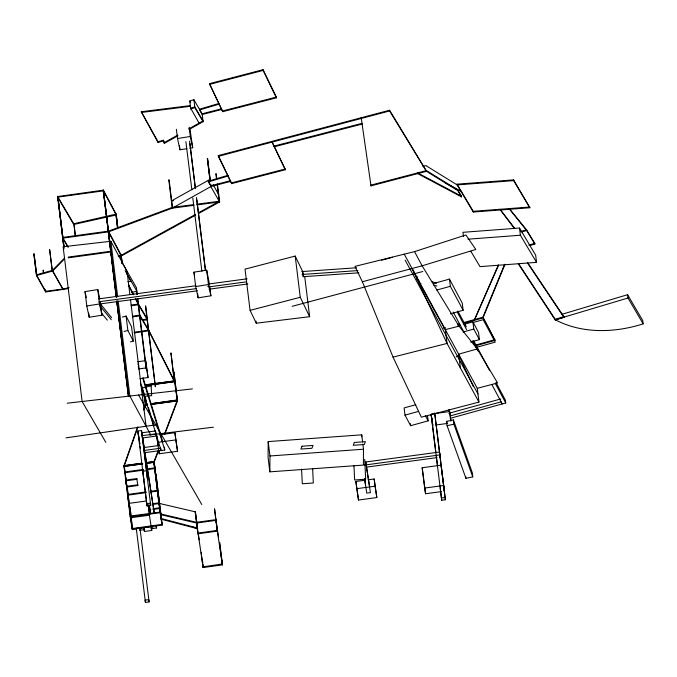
<?xml version="1.0" encoding="UTF-8"?>
<svg xmlns="http://www.w3.org/2000/svg" width="677" height="677" viewBox="0 0 677 677"><rect width="100%" height="100%" fill="white"/><g stroke="black" fill="none" stroke-linecap="round" stroke-linejoin="round"><path stroke-width="1.02" d="M362.618 442.03L361.738 434.837L268.194 441.59L268.084 457.457L269.852 471.844L363.388 465.091L363.498 449.223L362.872 444.087M269.852 471.844L269.962 455.976L268.194 441.59M361.721 436.817L361.738 434.837M158.122 450.831L154.043 461.562L160.314 512.641L130.238 516.796L123.967 465.708L137.507 427.187M143.752 409.407L145.487 404.474L147.544 404.194M124.06 466.428L142.72 463.855L124.06 466.428L137.939 426.925M143.837 410.127L145.572 405.193L144.176 393.845M164.426 434.253L177.382 399.955L150.632 403.771L177.408 400.132M158.579 450.577L154.128 462.281L145.834 463.423L154.136 462.323L155.092 468.535L146.799 469.677M164.883 433.999L177.492 400.852L173.938 371.901L177.129 400.166M504.534 264.512L482.896 317.208L495.014 340.387L475.813 345.752M505.017 264.258L482.989 317.928L463.779 323.301M498.399 264.792L474.23 320.373L498.484 265.511M69.164 287.64L63.147 289.037L45.63 291.254L36.414 274.803L52.442 270.351L64.307 258.284M52.357 271.308L49.624 249.568L52.357 271.308L64.4 259.003M177.856 135.789L164.333 143.355L164.24 142.635L177.772 135.07M188.595 129.019L203.024 120.946L194.79 106.898L190.626 108.142L190.262 105.604L141.256 111.747L158.054 142.432L163.555 140.934L163.47 140.215L157.961 141.713L141.256 111.747M189.585 129.231L203.108 121.665L202.144 113.804L193.918 99.756L189.746 101L190.711 108.862L194.883 107.618L203.108 121.665M210.183 179.27L171.399 200.959L173.464 200.688M208.288 181.157L208.381 181.876L227.921 176.096L227.836 175.377L208.288 181.157L210.979 185.743L230.417 180.725L230.51 181.444L211.072 186.463L172.288 208.152L108.498 231.864L62.673 238.16L67.878 246.978M118.179 255.948L121.217 255.271L195.636 214.355M198.386 212.84L219.517 201.221L196.889 204.192M119.279 256.448L121.301 255.991L195.721 215.074M198.479 213.56L219.61 201.941L217.41 184.11M456.222 356.83L458.947 355.383L473.358 386.592M68.309 247.139L62.58 237.441L108.413 231.145L172.195 207.433L193.8 204.598M643.15 323.86C614.894 332.906 581.966 333.964 555.242 319.747L627.994 298.015L643.15 323.86L642.744 320.543L627.587 294.698L561.902 314.314M414.519 251.616L465.903 234.97L475.804 249.458L422.135 265.816L362.364 281.742L355.002 266.374L414.519 251.616L422.135 265.816L459.04 326.162L477.268 348.934L497.57 382.979L477.26 388.302L404.254 254.163M520.621 231.593L526.537 229.791L534.762 243.314L534.855 244.033L529.93 245.539M521.696 232.016L526.621 230.51L534.855 244.033M528.855 245.116L534.762 243.314M518.802 264.013L555.182 319.307L563.856 316.718L563.941 317.378L555.267 319.976L518.303 263.802M199.546 109.928L219.086 104.156L219.001 103.437L199.453 109.209L199.546 109.928L202.237 114.523L221.675 109.496L221.582 108.777L202.144 113.804M33.85 253.934L36.499 275.522L45.714 291.973L68.25 288.597M36.499 275.522L52.535 271.071L63.232 289.756L52.442 270.351M443.477 328.243L445.5 327.676M457.627 324.283L459.649 323.716M463.694 322.582L482.896 317.208L495.014 340.387M457.711 325.002L459.734 324.435M473.088 322.497L483.2 319.671L495.226 342.13L477.04 347.216M477.268 348.934L458.676 354.147L460.368 367.941M475.719 345.033L494.929 339.668M495.962 382.463L505.355 400.099L505.719 402.976L450.256 418.31M381.676 260.23L392.389 257.277M433.881 283.409L449.469 279.102L462.247 303.084L463.127 310.278L450.467 313.781M436.716 290.069L450.349 286.295L463.127 310.278M458.287 325.908L460.242 325.366M464.134 324.291L472.901 321.871L478.529 332.432L479.418 339.634L470.65 342.054M463.068 332.026L473.782 329.064L479.418 339.634M415.796 404.711L404.11 407.935L404.99 415.136L410.626 425.698L428.152 420.857L427.525 415.72M404.99 415.136L418.623 411.362M448.775 413.325L500.726 398.965M450.146 415.923L501.082 401.842L502.207 403.957L491.824 384.46M122.309 317.098L126.1 316.083L131.558 326.695L133.327 341.081L130.483 341.851M124.077 331.493L127.86 330.469L133.327 341.081M361.273 118.39L361.188 117.671L370.996 185.853L426.518 171.306L389.622 110.96L218.366 156.328L218.282 155.608L389.529 110.241L426.518 171.306L457.83 190.652L461.553 196.889L417.701 173.617L417.607 172.897L461.46 196.169L461.553 196.889M292.125 306.326L422.837 271.502M422.871 166.322L425.816 165.552L457.127 184.897L473.299 212.028L529.846 207.746L513.589 179.904L457.034 184.178L457.127 184.897L513.682 180.624L529.846 207.746M477.26 388.285L478.952 402.096L421.331 417.193L393.049 357.126L362.364 281.742M209.447 83.669L263.065 69.697L276.318 97.09L276.411 97.81L222.725 111.68L209.447 83.669L222.725 111.68M209.531 84.388L263.158 70.416L276.411 97.81M302.797 271.773L295.197 256.067L245.015 269.133L250.075 310.362L256.278 323.2L309.651 316.692L304.718 276.495M250.075 310.362L300.258 297.288L309.651 316.692M222.64 110.96L276.318 97.09M218.282 155.608L231.475 182.908L285.152 169.038L285.245 169.758L231.559 183.628L218.366 156.328M478.952 402.096L447.04 343.425L412.081 268.49A941.648 175.8 74.3 0 0 445.348 329.631L459.04 326.162M393.049 357.126L447.04 343.425L445.348 329.631M63.993 248.908L57.816 196.372L64.061 246.91M117.857 227.904L116.182 214.262L103.378 190.135L57.875 196.533M116.249 297.245L103.378 190.135L116.579 297.347M75.24 236.349L73.962 223.698M117.519 227.802L116.114 214.101L73.691 223.757L57.545 196.432M128.359 395.893L116.766 301.443M131.736 292.405L136.839 291.195L125.101 270.622M446.558 421.356L453.378 419.901L472.233 472.563L472.758 476.879L465.937 478.334L447.082 425.672L446.558 421.356L447.269 423.345M447.082 425.672L453.903 424.217L472.758 476.879M164.384 447.108L164.748 449.985L161.126 450.687L140.427 383.25M127.818 281.691L130.856 281.183L126.946 274.1M176.375 129.273L177.509 138.523L190.279 136.492L192.717 147.755L189.772 148.221M177.509 138.523L179.947 149.778L186.827 148.686M209.76 286.549L210.894 295.798L198.124 297.829L195.687 286.566L193.918 272.179L206.688 270.148L209.506 284.492M100.34 301.849L101.982 315.211L89.212 317.234L86.774 305.979L85.014 291.592L97.776 289.561L99.773 298.777M195.687 286.566L208.457 284.543L210.894 295.798M86.774 305.979L99.544 303.948L101.982 315.211M65.999 437.858L155.769 424.826M131.152 305.056L138.413 304.024L147.332 319.019L142.153 319.756M131.245 305.776L138.506 304.743L147.425 319.739L142.238 320.475M132.523 316.167L139.775 315.135L148.703 330.131L174.404 380.939L177.492 400.852L150.726 404.491M132.607 316.887L139.868 315.854L148.788 330.85L174.488 381.659L145.657 385.577L174.488 381.642L170.959 352.878L174.158 381.151M134.181 332.195L148.703 330.131M134.274 332.915L148.788 330.85M152.24 503.79L159.493 502.766M152.325 504.509L159.586 503.485L195.196 511.812L196.872 522.678M132.091 528.585L162.141 524.353M155.092 468.535L153.764 461.596L160.254 512.091L130.153 516.077L132.176 529.304L162.235 525.073L155.938 473.815L161.871 524.387M197.811 533.104L217.199 530.396L222.488 564.88L203.1 567.554L198.082 533.061M68.174 257.108L110.876 251.235M68.259 257.827L110.969 251.954M123.967 465.708L141.595 463.28L123.967 465.708L125.025 472.681L143.685 470.109M154.043 461.562L145.75 462.704L154.051 461.604M124.94 471.962L143.6 469.389M147.747 468.822L155.008 467.815M126.675 486.331L137.744 484.808L137.837 485.527L126.76 487.051L125.82 480.822L136.872 479.308L136.788 478.588L125.736 480.103L126.76 487.051M146.173 491.917L127.504 494.489L129.527 507.716M150.319 491.341L157.572 490.334L159.586 503.485M127.589 495.209L146.257 492.636M150.404 492.061L157.665 491.053M160.872 513.987L196.482 522.306L215.878 519.648L218.553 537.183L218.468 536.463M215.971 520.368L196.575 523.025L160.957 514.706L159.916 507.767L152.884 508.732M203.007 566.835L222.369 563.992M143.422 391.314L145.563 405.134L147.637 404.914M364.294 465.099L366.122 464.854L370.429 492.619L366.765 493.118L364.531 478.724M150.963 509.722L148.948 510.001L148.864 509.282L149.49 513.437M152.968 509.451L160 508.486L159.916 507.767M150.827 528.771L156.522 527.992L156.285 526.071M207.348 158.443L210.158 181.309M168.818 179.93L172.288 208.152L193.893 205.317M215.861 173.752L216.53 179.117M210.539 184.423L210.792 186.505L219.61 201.941L196.973 204.911M210.792 186.505L210.809 184.389M172.559 208.118L169.089 179.887M43.04 270.216L43.446 273.474M45.714 291.973L45.435 289.748M98.614 298.887L195.89 285.736M208.44 284.035L247.139 278.806M207.746 286.447L209.836 286.168M98.969 301.764L196.245 288.622M208.795 286.921L246.445 281.835M99.316 304.032L197.642 290.746M209.142 289.189L247.85 283.959M145.462 306.055L155.371 386.736L145.733 306.021M137.643 361.746L145.64 360.672L147.137 370.353L148.018 377.546L140.029 378.629M138.523 368.94L146.52 367.865L148.018 377.546M145.496 402.299L145.479 404.414L147.535 404.135M145.563 405.134L147.628 404.854M150.717 404.44L177.492 400.852M141.51 430.504L150.709 505.431L147.044 505.922L137.846 431.004L141.51 430.504L154.119 512.421M141.417 432.848L155.617 430.936M141.772 435.734L155.972 433.813L156.319 436.081L142.128 438.002M159.628 434.786L174.903 432.721L177.552 451.271L159.222 453.751L156.573 435.201L158.02 444.493M157.462 442.394L175.792 439.915L177.552 451.271M158.333 445.601L144.142 447.522L144.497 450.408L160.72 448.208L161.067 450.476L144.844 452.668M450.84 420.874L449.393 411.582L431.063 414.053L432.188 421.289M435.878 425.004L447.082 423.489M147.044 505.922L142.712 471.277L146.384 470.786L146.731 473.054M125.88 478.047L126.294 481.372M439.449 452.041L365.732 461.985L366.088 464.862L439.805 454.919L440.152 457.187L439.449 452.041L439.805 454.301M366.443 467.13L437.037 457.61M146.621 500.98L129.307 503.324L131.05 517.88M146.689 503.654L150.353 503.155L150.709 505.431M422.186 467.739L441.074 465.184L444.451 491.197L443.57 485.511L424.682 488.066L422.186 467.739L425.562 493.745L441.463 491.595M368.076 479.824L374.186 479.003L376.827 497.553L358.497 500.032L355.857 481.482L365.021 480.238M159.95 511.956L162.235 525.073M130.458 516.204L124.246 465.674M143.846 527.586L144.446 531.47L151.766 530.48L149.405 515.231L131.076 517.71L132.836 529.067L151.166 526.596M356.737 488.676L375.066 486.196L376.827 497.553M195.162 511.516L197.896 533.823L217.283 531.115L214.55 508.808L217.224 530.565M138.083 527.908L139.911 527.662L140.266 529.939M138.311 528.145L141.349 527.738M139.674 530.277L144.743 529.592M441.37 497.967L445.034 497.468L445.39 499.744L441.717 500.235L431.114 414.468M197.836 533.273L195.433 511.482M219.45 542.446L222.124 564.195M149.101 601.921L148.754 599.653L145.09 600.152L145.437 602.42L149.101 601.921L139.911 527.662M141.341 112.467L190.355 106.323L190.711 108.862M149.744 435.006L213.416 427.187M129.882 294.478L127.056 271.477L110.859 241.283L63.122 246.741L82.129 401.495L105.832 442.352M67.243 403.196L192.463 388.877M457.034 184.178L473.215 211.309L529.752 207.027M470.837 251.26L480.01 266.636L536.548 262.363L535.668 255.17L519.504 228.039L462.95 232.313L463.449 236.425M468.019 239.193L520.385 235.232L536.548 262.363M269.962 455.976L363.498 449.223M301.646 271.595L356.44 267.779M301.993 274.473L357.845 270.588M303.017 276.707L358.869 272.814M160.94 518.455L197.362 527.984L197.447 528.703L161.024 519.174M192.767 527.07L197.786 528.602M415.619 276.411L417.616 277.054M431.554 281.573L436.538 283.189M416.964 279.609L418.961 280.261M433.898 285.102L436.885 286.066M418.97 282.994L420.959 283.638M444.984 182.722L460.842 191.134M99.138 302.382L111.57 317.648M99.494 305.259L111.273 319.713M101.415 312.935L107.304 320.17M514.698 228.301L499.956 209.286L514.139 228.191M527.485 262.422L563.856 316.718M527.561 263.091L563.941 317.378M461.46 196.169L457.745 189.932L426.434 170.587L370.903 185.134L370.996 185.853M208.381 181.876L211.072 186.463M138.573 395.038L201.788 504.509M189.746 101L190.745 102.76M190.626 108.142L199.097 123.146M213.196 184.736L218.722 194.748M405.142 260.137L477.962 393.989M150.7 434.879L129.857 396.037L118.17 300.884M457.872 311.005L466.284 326.779M473.697 340.7L489.53 370.404M457.246 312.021L466.639 329.657M472.58 340.793L478.021 350.999M495.336 383.487L505.719 402.976M453.243 312.072L463.136 330.63M425.342 415.568L428.152 420.857M108.413 231.145L121.217 255.271M108.498 231.864L121.301 255.991M128.435 284.611L133.665 294.783M135.561 298.481L138.413 304.024M128.52 285.33L133.276 294.571M135.654 299.2L138.506 304.743M137.888 363.93L138.844 365.8M138.243 366.807L139.208 368.669M285.152 169.038L271.9 141.637L285.245 169.758M115.843 214.16L117.586 227.971M163.47 140.215L164.24 142.635M163.555 140.934L164.333 143.355M143.067 377.656L162.844 442.081M142.813 378.519L164.748 449.985M141.611 385.408L143.778 392.457M145.013 396.477L146.554 401.512M148.407 407.554L153.967 425.672M189.839 128.249L192.717 147.755M193.918 272.179L194.587 275.251M85.014 291.592L86.343 297.728M449.316 409.551L450.112 414.713M424.682 488.066L425.562 493.745M366.562 467.113L369.43 485.629M364.649 478.927L365.605 485.104M355.857 481.482L358.497 500.032M142.661 437.96L144.489 449.79M144.912 452.481L154.238 512.658M156.201 525.911L156.522 527.992M147.171 476.65L147.527 478.927L141.857 432.772M137.846 431.004L139.157 439.5M139.479 441.573L139.8 443.647M149.287 504.864L150.573 513.166M139.843 444.451L138.193 433.272M140.164 446.524L140.486 448.597M149.321 505.66L150.607 513.961M152.503 526.232L152.858 528.492M148.28 504.974L148.915 509.104M142.712 471.277L143.067 473.553M143.507 477.15L143.862 479.418M136.627 530.692L136.246 528.162L145.437 602.42M129.789 506.421L130.263 509.519M130.585 511.584L131.067 514.681M196.482 522.306L199.165 539.823M136.788 478.588L137.837 485.527M365.766 461.976L366.122 464.854M627.587 294.698L627.994 298.015M555.182 319.307L555.267 319.976M513.589 179.904L513.682 180.624M519.504 228.039L520.385 235.232M473.215 211.309L473.299 212.028M472.901 321.871L473.782 329.064M449.469 279.102L450.349 286.295M465.725 476.608L465.937 478.334M453.378 419.901L453.903 424.217M450.527 417.802L450.907 420.882M449.147 409.526L449.393 411.582M434.879 414.155L445.39 499.744M434.651 412.928L445.034 497.468M431.943 418.217L432.324 421.306M431.215 414.654L435.827 452.228M436.335 456.4L437.494 465.793M440.185 487.711L441.717 500.235M389.529 110.241L389.622 110.96M410.372 423.641L410.626 425.698M374.186 479.003L375.066 486.196M295.197 256.067L300.258 297.288M263.065 69.697L263.158 70.416M256.024 321.143L256.278 323.2M231.475 182.908L231.559 183.628M216.141 173.718L216.801 179.083M217.139 184.144L219.331 201.983M207.619 158.41L210.454 181.444M207.374 158.613L210.183 181.478M210.564 184.593L210.818 186.674M193.918 99.756L194.883 107.618M189.145 127.242L190.279 136.492M206.688 270.148L208.457 284.543M189.907 143.456L195.408 188.291M196.821 199.757L205.52 270.656M189.552 141.188L195.315 188.104M196.465 197.489L205.427 270.47M185.887 141.679L191.87 189.831M192.801 197.98L201.856 271.147M179.447 145.665L179.947 149.778M197.625 293.716L198.124 297.829M219.72 542.404L222.488 564.88M157.961 141.713L158.054 142.432M202.499 560.454L202.778 562.68M203.007 564.567L203.286 566.793M201.213 552.271L201.467 554.328M201.721 556.384L203.1 567.554M174.903 432.721L175.792 439.915M158.841 450.67L159.222 453.751M155.735 431.892L156.319 436.081M145.64 360.672L146.52 367.865M137.253 294.503L136.415 287.674L122.105 262.541L121.208 255.195M137.736 298.515L146.367 368.737M136.559 291.228L136.974 294.537M137.465 298.549L145.445 363.549M145.834 366.689L146.088 368.779M153.797 461.765L159.975 512.125M144.988 398.135L145.242 400.217M144.963 397.966L145.216 400.048M145.47 402.121L145.724 404.203M130.526 299.708L146.063 426.231M116.114 214.101L117.79 227.743M121.141 255.034L122.173 263.429M120.938 255.254L121.835 262.6M120.87 255.094L121.902 263.488M126.1 316.083L127.86 330.469M151.259 526.367L151.766 530.48M148.145 504.957L149.405 515.231M110.859 241.283L117.663 296.704M116.969 300.495L128.698 395.994M103.378 190.135L116.52 297.186M117.036 301.383L128.63 395.833M103.166 190.364L116.182 296.357M116.825 301.603L128.427 396.053M143.939 527.358L144.446 531.47M126.159 478.013L126.438 480.281M127.183 486.408L128.342 495.852M128.63 498.12L129.019 501.268M131.465 521.205L131.719 523.304M131.956 525.225L132.362 528.542M126.523 483.293L129.002 503.4M129.358 506.379L132.176 529.304M97.776 289.561L99.544 303.948M88.712 313.129L89.212 317.234M73.895 223.528L75.502 236.29M57.816 196.372L64.002 246.75M57.613 196.592L63.799 246.97M43.32 270.182L43.717 273.44M34.112 253.858L36.854 275.598M33.935 254.095L36.592 275.674M364.717 459.404L365.673 479.189L354.638 479.993L353.927 465.404M312.622 468.391L313.324 482.972L302.289 483.767L301.578 469.186M302.018 446.236L300.893 449.071L311.928 448.276L313.053 445.441L302.018 446.236M354.367 442.453L353.242 445.297L364.277 444.493L365.402 441.658L354.367 442.453M362.009 123.358L274.05 146.08L274.143 146.799L362.093 124.077L362.009 123.358M151.14 385.839L141.4 388.099L144.226 396.35L151.682 395.63L151.14 385.839M116.266 214.981L73.776 224.476L57.638 197.151L103.463 190.855L116.266 214.981M174.404 380.923L145.563 384.849L174.404 380.939M526.537 229.791L509.163 208.584L526.621 230.51L526.537 229.791M432.823 425.418L432.51 423.353L432.823 425.418M302.932 273.584L302.577 271.316L303.288 276.461L302.932 273.584"/></g></svg>
